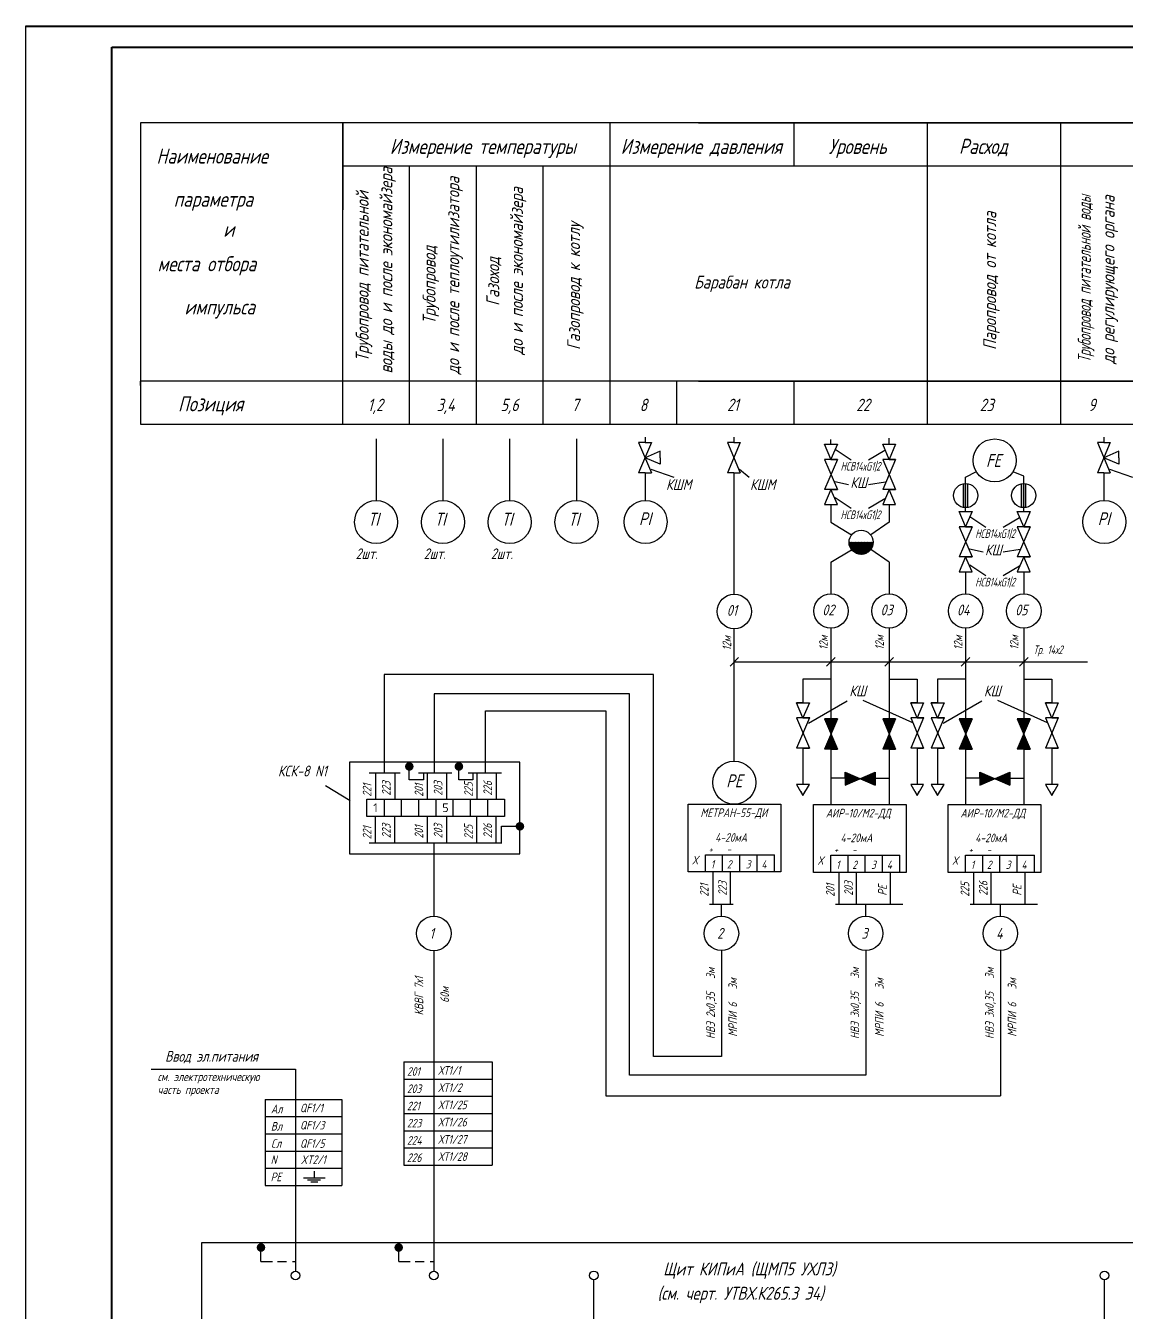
# Model space of a CAD drawing. Header units: millimetres. Extents: x 1944 to 2787, y -2 to 592.
# Drawn here: x 1943.7 to 2199.1, y 293.7 to 592.3 of the extents above; entities that cross this region are included whole.
import ezdxf

# ---------------------------------------------------------------- set-up
doc = ezdxf.new("R2010")
doc.units = ezdxf.units.MM
doc.layers.add('MAIN', color=7, linetype='Continuous', lineweight=50)
doc.layers.add('Основной', color=7, linetype='Continuous', lineweight=50)
doc.styles.get("Standard").update_dxf_attribs({"font": '', "oblique": 15})
doc.styles.add('TXT', font='ROMANC.shx', dxfattribs={"height": 2.5})
doc.styles.get('Standard').set_extended_font_data('GOST type A')

msp = doc.modelspace()

# ---------------------------------------------------------------- hatches: boundary and pattern name
at = {"linetype": 'Continuous'}
h = msp.add_hatch(color=7, dxfattribs=at)
h.paths.add_polyline_path([(2161.85, 486.01, 0.046926), (2161.32, 485.96), (2161.32, 480.45, 0.046926), (2161.85, 480.41)])
h.paths.add_polyline_path([(2162.34, 485.96, 0.044454), (2161.85, 486.01), (2161.85, 480.41, 0.044454), (2162.34, 480.46)])
h = msp.add_hatch(color=7, dxfattribs=at)
h.paths.add_polyline_path([(2174.79, 480.45, 0.046926), (2175.31, 480.41), (2175.31, 486.01, 0.046926), (2174.79, 485.96)])
h.paths.add_polyline_path([(2175.31, 480.41, 0.044454), (2175.81, 480.46), (2175.81, 485.96, 0.044454), (2175.31, 486.01)])
h = msp.add_hatch(dxfattribs=at)
h.set_pattern_fill('ANSI31', style=0)
h.set_pattern_definition([(45, (1942.28494, -5.24966), (-0.088388348, 0.088388348), [])])
h.paths.add_polyline_path([(2140.36, 472.36, 0.004167), (2140.36, 472.41), (2134.76, 472.41, 0.004098), (2134.76, 472.36, 1)])
msp.add_hatch(color=7, dxfattribs=at).paths.add_polyline_path([(2140.36, 472.36, 0.003229), (2140.36, 472.4), (2134.76, 472.4, 0.003161), (2134.76, 472.36, 1)])
at = {"layer": 'MAIN', "linetype": 'Continuous', "lineweight": -3}
for points in [[(2031.7, 420.34, 1), (2033.7, 420.34, 1)], [(2043.21, 420.34, 1), (2045.21, 420.34, 1)], [(2057.37, 406.45, 1), (2059.37, 406.45, 1)], [(1997.28, 308.7, 1), (1999.28, 308.7, 1)], [(2029.24, 308.7, 1), (2031.24, 308.7, 1)]]:
    msp.add_hatch(color=7, dxfattribs=at).paths.add_polyline_path(points)

# ---------------------------------------------------------------- linework, layer by layer
at = {"color": 7, "linetype": 'Continuous'}
for p, q in [((1943.68, -1.5), (1943.68, 592.25)), ((1943.68, 592.25), (2786.79, 592.25)), ((1943.68, 592.25), (2552.89, 592.25)), ((2544.9, 569.75), (1970.28, 569.75)), ((1970.28, 569.75), (1970.28, 509.75)), ((2017.28, 499.75), (2017.28, 569.75)), ((2017.28, 569.75), (2017.28, 559.75)), ((2079.28, 499.75), (2079.28, 569.75)), ((2099.78, 569.75), (2544.9, 569.75)), ((2121.99, 559.75), (2121.99, 569.75)), ((2152.94, 499.75), (2152.94, 569.75)), ((2183.89, 499.75), (2183.89, 569.75)), ((2017.28, 559.75), (2017.28, 549.75)), ((2017.28, 559.75), (2521.06, 559.75)), ((2017.28, 559.75), (2017.28, 549.5)), ((2032.78, 499.75), (2032.78, 559.75)), ((2048.28, 499.75), (2048.28, 559.75)), ((2063.78, 499.75), (2063.78, 559.75)), ((1970.28, 509.75), (1970.28, 508.75)), ((1970.28, 508.75), (1970.28, 509.75)), ((2538.9, 509.75), (1970.28, 509.75)), ((1970.28, 509.75), (1970.28, 499.75)), ((2094.78, 499.75), (2094.78, 509.75)), ((2099.78, 509.75), (2538.9, 509.75)), ((2121.99, 499.75), (2121.99, 509.75)), ((2228.62, 509.75), (2157.24, 509.75)), ((1970.28, 499.75), (2533.4, 499.75)), ((2024.99, 496.34), (2024.99, 482.07)), ((2040.49, 496.34), (2040.49, 482.07)), ((2055.99, 496.34), (2055.99, 482.07)), ((2071.49, 496.34), (2071.49, 482.07)), ((2087.53, 495.5), (2087.53, 496.75)), ((2108.13, 495.5), (2108.13, 496.75)), ((2130.56, 495.14), (2130.56, 496.25)), ((2144.06, 495.11), (2144.06, 496.5)), ((2194, 495.5), (2194, 496.75)), ((2088.91, 495.5), (2085.91, 488.5)), ((2085.91, 495.5), (2088.91, 488.5)), ((2087.41, 495.5), (2085.91, 495.5)), ((2088.91, 495.5), (2085.91, 488.5)), ((2085.91, 495.5), (2088.91, 488.5)), ((2087.41, 495.5), (2085.91, 495.5)), ((2087.41, 495.5), (2088.91, 495.5)), ((2087.41, 495.5), (2088.91, 495.5)), ((2090.91, 493.5), (2087.41, 492)), ((2090.91, 493.5), (2087.41, 492)), ((2090.91, 492), (2090.91, 493.5)), ((2090.91, 492), (2090.91, 493.5)), ((2109.51, 495.5), (2106.51, 488.5)), ((2106.51, 495.5), (2109.51, 488.5)), ((2108.01, 495.5), (2106.51, 495.5)), ((2108.01, 495.5), (2109.51, 495.5)), ((2129.06, 495.14), (2132.06, 495.14)), ((2130.56, 491.64), (2129.06, 495.14)), ((2132.06, 495.14), (2130.56, 491.64)), ((2131.53, 494), (2135.28, 491.5)), ((2139.28, 491.5), (2143.03, 493.75)), ((2142.56, 495.11), (2145.56, 495.11)), ((2144.06, 491.61), (2142.56, 495.11)), ((2145.56, 495.11), (2144.06, 491.61)), ((2195.39, 495.5), (2192.39, 488.5)), ((2192.39, 495.5), (2195.39, 488.5)), ((2193.89, 495.5), (2192.39, 495.5)), ((2193.89, 495.5), (2195.39, 495.5)), ((2197.39, 493.5), (2193.89, 492)), ((2197.39, 492), (2197.39, 493.5)), ((2090.91, 490.5), (2087.41, 492)), ((2090.91, 490.5), (2087.41, 492)), ((2090.91, 492), (2090.91, 490.5)), ((2090.91, 492), (2090.91, 490.5)), ((2132.06, 491.61), (2129.06, 484.61)), ((2129.06, 491.61), (2132.06, 484.61)), ((2132.06, 491.61), (2129.06, 491.61)), ((2132.06, 491.61), (2129.06, 491.61)), ((2132.06, 491.61), (2129.06, 491.61)), ((2132.06, 491.61), (2129.06, 491.61)), ((2130.56, 491.61), (2132.06, 491.61)), ((2130.56, 491.61), (2132.06, 491.61)), ((2130.56, 491.61), (2132.06, 491.61)), ((2130.56, 491.61), (2132.06, 491.61)), ((2145.56, 491.61), (2142.56, 491.61)), ((2142.56, 491.61), (2145.56, 484.61)), ((2145.56, 491.61), (2142.56, 484.61)), ((2145.56, 491.61), (2142.56, 491.61)), ((2145.56, 491.61), (2142.56, 491.61)), ((2145.56, 491.61), (2142.56, 491.61)), ((2145.56, 491.61), (2142.56, 491.61)), ((2144.06, 491.61), (2145.56, 491.61)), ((2144.06, 491.61), (2145.56, 491.61)), ((2144.06, 491.61), (2145.56, 491.61)), ((2144.06, 491.61), (2145.56, 491.61)), ((2144.06, 491.61), (2145.56, 491.61)), ((2197.39, 490.5), (2193.89, 492)), ((2197.39, 492), (2197.39, 490.5)), ((2087.41, 488.5), (2085.91, 488.5)), ((2087.41, 488.5), (2085.91, 488.5)), ((2087.41, 488.5), (2088.91, 488.5)), ((2087.41, 488.5), (2088.91, 488.5)), ((2087.53, 482.08), (2087.53, 488.5)), ((2088.75, 489.33), (2094.07, 487.5)), ((2108.01, 488.5), (2106.51, 488.5)), ((2108.01, 488.5), (2109.51, 488.5)), ((2108.13, 460.31), (2108.13, 488.5)), ((2109.34, 489.33), (2111.57, 487.5)), ((2161.81, 487.5), (2164.3, 488.76)), ((2161.81, 479.52), (2161.81, 487.5)), ((2175.31, 487.75), (2172.82, 488.73)), ((2175.31, 479.49), (2175.31, 487.75)), ((2193.89, 488.5), (2192.39, 488.5)), ((2193.89, 488.5), (2195.39, 488.5)), ((2194, 482.08), (2194, 488.5)), ((2195.22, 489.33), (2200.54, 487.5)), ((2130.56, 484.61), (2129.06, 481.11)), ((2132.06, 484.61), (2129.06, 484.61)), ((2132.06, 481.11), (2130.56, 484.61)), ((2130.56, 484.61), (2132.06, 484.61)), ((2131.43, 486.48), (2134.66, 485.81)), ((2139.24, 485.81), (2143.22, 486.41)), ((2145.56, 484.61), (2142.56, 484.61)), ((2144.06, 484.61), (2142.56, 481.11)), ((2145.56, 484.61), (2142.56, 484.61)), ((2144.06, 484.61), (2145.56, 484.61)), ((2145.56, 481.11), (2144.06, 484.61)), ((2144.06, 484.61), (2145.56, 484.61)), ((2161.32, 480.45), (2161.32, 485.96)), ((2162.34, 480.46), (2162.34, 485.96)), ((2174.79, 480.45), (2174.79, 485.96)), ((2175.81, 480.46), (2175.81, 485.96)), ((2129.06, 481.11), (2132.06, 481.11)), ((2130.56, 481.11), (2130.56, 477)), ((2131.53, 482.75), (2135.28, 480.25)), ((2139.28, 480.25), (2143.03, 482.5)), ((2142.56, 481.11), (2145.56, 481.11)), ((2144.06, 481.11), (2144.06, 477)), ((2160.31, 479.52), (2163.31, 479.52)), ((2161.81, 476.02), (2160.31, 479.52)), ((2163.31, 479.52), (2161.81, 476.02)), ((2162.78, 478.38), (2166.53, 475.88)), ((2170.53, 475.88), (2174.28, 478.13)), ((2173.81, 479.49), (2176.81, 479.49)), ((2175.31, 475.99), (2173.81, 479.49)), ((2176.81, 479.49), (2175.31, 475.99)), ((2130.56, 477.11), (2130.56, 477)), ((2130.56, 477), (2135.36, 474.09)), ((2144.06, 477), (2139.79, 474.07)), ((2144.06, 477.11), (2144.06, 477)), ((2163.31, 475.99), (2160.31, 468.99)), ((2160.31, 475.99), (2163.31, 468.99)), ((2163.31, 475.99), (2160.31, 475.99)), ((2163.31, 475.99), (2160.31, 475.99)), ((2163.31, 475.99), (2160.31, 475.99)), ((2163.31, 475.99), (2160.31, 475.99)), ((2161.81, 475.99), (2163.31, 475.99)), ((2161.81, 475.99), (2163.31, 475.99)), ((2161.81, 475.99), (2163.31, 475.99)), ((2161.81, 475.99), (2163.31, 475.99)), ((2176.81, 475.99), (2173.81, 475.99)), ((2173.81, 475.99), (2176.81, 468.99)), ((2176.81, 475.99), (2173.81, 468.99)), ((2176.81, 475.99), (2173.81, 475.99)), ((2176.81, 475.99), (2173.81, 475.99)), ((2176.81, 475.99), (2173.81, 475.99)), ((2176.81, 475.99), (2173.81, 475.99)), ((2175.31, 475.99), (2176.81, 475.99)), ((2175.31, 475.99), (2176.81, 475.99)), ((2175.31, 475.99), (2176.81, 475.99)), ((2175.31, 475.99), (2176.81, 475.99)), ((2175.31, 475.99), (2176.81, 475.99)), ((2130.56, 467.75), (2135.35, 470.65)), ((2144.06, 467.75), (2139.8, 470.68)), ((2161.81, 468.99), (2160.31, 465.49)), ((2163.31, 468.99), (2160.31, 468.99)), ((2163.31, 465.49), (2161.81, 468.99)), ((2161.81, 468.99), (2163.31, 468.99)), ((2162.68, 470.86), (2165.91, 470.18)), ((2170.49, 470.18), (2174.47, 470.78)), ((2176.81, 468.99), (2173.81, 468.99)), ((2175.31, 468.99), (2173.81, 465.49)), ((2176.81, 468.99), (2173.81, 468.99)), ((2175.31, 468.99), (2176.81, 468.99)), ((2176.81, 465.49), (2175.31, 468.99)), ((2175.31, 468.99), (2176.81, 468.99)), ((2130.56, 467.75), (2130.56, 460.42)), ((2130.56, 467.75), (2130.56, 462.83)), ((2144.06, 467.75), (2144.06, 460.42)), ((2144.06, 467.75), (2144.06, 462.83)), ((2162.78, 467.13), (2166.53, 464.63)), ((2170.53, 464.63), (2174.28, 466.88)), ((2160.31, 465.49), (2163.31, 465.49)), ((2161.81, 465.49), (2161.81, 460.42)), ((2173.81, 465.49), (2176.81, 465.49)), ((2175.31, 465.49), (2175.31, 460.42)), ((2161.81, 460.31), (2161.81, 460.42)), ((2175.31, 460.31), (2175.31, 460.42)), ((2108.13, 421.6), (2108.13, 452.31)), ((2130.56, 452.42), (2130.56, 432.12)), ((2144.06, 452.42), (2144.06, 432.12)), ((2161.81, 452.42), (2161.81, 432.12)), ((2175.31, 452.42), (2175.31, 432.12)), ((2109.13, 445.62), (2107.13, 443.62)), ((2131.56, 445.62), (2129.56, 443.62)), ((2145.06, 445.62), (2143.06, 443.62)), ((2162.81, 445.62), (2160.81, 443.62)), ((2176.31, 445.62), (2174.31, 443.62)), ((2026.83, 441.67), (2026.83, 418.83)), ((2089.4, 441.67), (2026.83, 441.67)), ((2089.4, 353.02), (2089.4, 441.67)), ((2130.56, 440.62), (2124.06, 440.62)), ((2124.06, 440.62), (2124.06, 435.12)), ((2144.06, 440.62), (2150.56, 440.62)), ((2150.56, 440.62), (2150.56, 435.12)), ((2161.81, 440.62), (2155.31, 440.62)), ((2155.31, 440.62), (2155.31, 435.12)), ((2175.31, 440.62), (2181.81, 440.62)), ((2181.81, 440.62), (2181.81, 435.12)), ((2083.81, 437.22), (2038.45, 437.22)), ((2038.45, 437.22), (2038.45, 418.83)), ((2083.81, 348.7), (2083.81, 437.22)), ((2050.39, 418.83), (2050.39, 433.25)), ((2050.39, 433.25), (2078.32, 433.25)), ((2078.32, 433.25), (2078.32, 343.9)), ((2124.06, 435.12), (2122.56, 435.12)), ((2122.56, 435.12), (2125.56, 435.12)), ((2124.06, 431.62), (2122.56, 435.12)), ((2125.56, 435.12), (2124.06, 431.62)), ((2125.34, 430.4), (2134.32, 435.57)), ((2130.56, 434.62), (2130.56, 431.62)), ((2130.56, 434.12), (2130.56, 430.62)), ((2137.95, 435.75), (2149.52, 430.57)), ((2144.06, 434.62), (2144.06, 431.62)), ((2144.06, 434.62), (2144.06, 429.62)), ((2150.56, 431.62), (2149.06, 435.12)), ((2149.06, 435.12), (2152.06, 435.12)), ((2150.56, 435.12), (2149.06, 435.12)), ((2152.06, 435.12), (2150.56, 431.62)), ((2155.31, 435.12), (2153.81, 435.12)), ((2153.81, 435.12), (2156.81, 435.12)), ((2155.31, 431.62), (2153.81, 435.12)), ((2156.81, 435.12), (2155.31, 431.62)), ((2156.59, 430.4), (2165.57, 435.57)), ((2161.81, 434.62), (2161.81, 431.62)), ((2161.81, 434.12), (2161.81, 430.62)), ((2169.2, 435.75), (2180.77, 430.57)), ((2175.31, 434.62), (2175.31, 431.62)), ((2175.31, 434.62), (2175.31, 429.62)), ((2181.81, 431.62), (2180.31, 435.12)), ((2180.31, 435.12), (2183.31, 435.12)), ((2181.81, 435.12), (2180.31, 435.12)), ((2183.31, 435.12), (2181.81, 431.62)), ((2125.56, 431.62), (2122.56, 424.62)), ((2122.56, 431.62), (2125.56, 424.62)), ((2125.56, 431.62), (2122.56, 431.62)), ((2125.56, 431.62), (2122.56, 431.62)), ((2125.65, 431.62), (2122.65, 431.62)), ((2124.06, 431.62), (2125.56, 431.62)), ((2124.06, 431.62), (2125.56, 431.62)), ((2124.15, 431.62), (2125.65, 431.62)), ((2132.06, 431.37), (2129.06, 431.37)), ((2129.06, 431.37), (2132.06, 424.37)), ((2132.06, 431.37), (2129.06, 424.37)), ((2130.56, 431.37), (2132.06, 431.37)), ((2145.56, 431.37), (2142.56, 424.37)), ((2142.56, 431.37), (2145.56, 424.37)), ((2145.56, 431.37), (2142.56, 431.37)), ((2144.06, 431.37), (2145.56, 431.37)), ((2152.06, 431.62), (2149.06, 424.62)), ((2149.06, 431.62), (2152.06, 424.62)), ((2152.06, 431.62), (2149.06, 431.62)), ((2152.06, 431.62), (2149.06, 431.62)), ((2152.06, 431.62), (2149.06, 431.62)), ((2152.14, 431.62), (2149.14, 431.62)), ((2150.56, 431.62), (2152.06, 431.62)), ((2150.56, 431.62), (2152.06, 431.62)), ((2150.56, 431.62), (2152.06, 431.62)), ((2150.64, 431.62), (2152.14, 431.62)), ((2156.81, 431.62), (2153.81, 424.62)), ((2153.81, 431.62), (2156.81, 424.62)), ((2156.81, 431.62), (2153.81, 431.62)), ((2156.81, 431.62), (2153.81, 431.62)), ((2156.9, 431.62), (2153.9, 431.62)), ((2155.31, 431.62), (2156.81, 431.62)), ((2155.31, 431.62), (2156.81, 431.62)), ((2155.4, 431.62), (2156.9, 431.62)), ((2163.31, 431.37), (2160.31, 431.37)), ((2160.31, 431.37), (2163.31, 424.37)), ((2163.31, 431.37), (2160.31, 424.37)), ((2161.81, 431.37), (2163.31, 431.37)), ((2176.81, 431.37), (2173.81, 424.37)), ((2173.81, 431.37), (2176.81, 424.37)), ((2176.81, 431.37), (2173.81, 431.37)), ((2175.31, 431.37), (2176.81, 431.37)), ((2183.31, 431.62), (2180.31, 424.62)), ((2180.31, 431.62), (2183.31, 424.62)), ((2183.31, 431.62), (2180.31, 431.62)), ((2183.31, 431.62), (2180.31, 431.62)), ((2183.31, 431.62), (2180.31, 431.62)), ((2183.39, 431.62), (2180.39, 431.62)), ((2181.81, 431.62), (2183.31, 431.62)), ((2181.81, 431.62), (2183.31, 431.62)), ((2181.81, 431.62), (2183.31, 431.62)), ((2181.89, 431.62), (2183.39, 431.62)), ((2125.56, 424.62), (2122.56, 424.62)), ((2124.06, 424.62), (2124.06, 416.12)), ((2124.06, 424.62), (2125.56, 424.62)), ((2132.06, 424.37), (2129.06, 424.37)), ((2130.56, 424.62), (2130.56, 411.51)), ((2130.56, 424.37), (2132.06, 424.37)), ((2145.56, 424.37), (2142.56, 424.37)), ((2144.06, 424.62), (2144.06, 411.51)), ((2144.06, 424.37), (2145.56, 424.37)), ((2152.06, 424.62), (2149.06, 424.62)), ((2150.56, 424.62), (2150.56, 416.12)), ((2150.56, 424.62), (2152.06, 424.62)), ((2156.81, 424.62), (2153.81, 424.62)), ((2155.31, 424.62), (2155.31, 416.12)), ((2155.31, 424.62), (2156.81, 424.62)), ((2163.31, 424.37), (2160.31, 424.37)), ((2161.81, 424.62), (2161.81, 411.51)), ((2161.81, 424.37), (2163.31, 424.37)), ((2176.81, 424.37), (2173.81, 424.37)), ((2175.31, 424.62), (2175.31, 411.51)), ((2175.31, 424.37), (2176.81, 424.37)), ((2183.31, 424.62), (2180.31, 424.62)), ((2181.81, 424.62), (2181.81, 416.12)), ((2181.81, 424.62), (2183.31, 424.62)), ((2018.83, 421.33), (2018.83, 400.1)), ((2058.33, 421.33), (2018.83, 421.33)), ((2058.33, 400.1), (2058.33, 421.33)), ((2023.37, 418.83), (2030.56, 418.83)), ((2024.83, 418.83), (2024.83, 412.76)), ((2029.33, 418.83), (2029.33, 412.76)), ((2032.67, 417.2), (2032.67, 420.41)), ((2034.83, 418.83), (2042.59, 418.83)), ((2035.96, 418.83), (2035.96, 417.2)), ((2036.85, 418.83), (2036.85, 412.76)), ((2041.35, 418.83), (2041.35, 412.76)), ((2044.17, 417.2), (2044.17, 420.41)), ((2046.33, 418.83), (2054.09, 418.83)), ((2047.47, 418.83), (2047.47, 417.2)), ((2048.36, 418.83), (2048.36, 412.76)), ((2052.86, 418.83), (2052.86, 412.76)), ((2133.85, 417.53), (2133.85, 419.03)), ((2133.85, 419.03), (2133.85, 416.03)), ((2133.85, 416.03), (2140.85, 419.03)), ((2133.85, 419.03), (2140.85, 416.03)), ((2140.85, 417.53), (2140.85, 419.03)), ((2140.85, 419.03), (2140.85, 416.03)), ((2165.1, 417.53), (2165.1, 419.03)), ((2165.1, 419.03), (2165.1, 416.03)), ((2165.1, 416.03), (2172.1, 419.03)), ((2165.1, 419.03), (2172.1, 416.03)), ((2172.1, 417.53), (2172.1, 419.03)), ((2172.1, 419.03), (2172.1, 416.03)), ((2035.96, 417.2), (2032.67, 417.2)), ((2047.47, 417.2), (2044.17, 417.2)), ((2122.56, 416.12), (2124.06, 413.62)), ((2125.56, 416.12), (2122.56, 416.12)), ((2124.06, 413.62), (2125.56, 416.12)), ((2133.56, 417.62), (2130.56, 417.62)), ((2133.81, 417.62), (2133.56, 417.62)), ((2140.31, 417.62), (2144.06, 417.62)), ((2152.06, 416.12), (2149.06, 416.12)), ((2149.06, 416.12), (2150.56, 413.62)), ((2150.56, 413.62), (2152.06, 416.12)), ((2153.81, 416.12), (2155.31, 413.62)), ((2156.81, 416.12), (2153.81, 416.12)), ((2155.31, 413.62), (2156.81, 416.12)), ((2164.81, 417.62), (2161.81, 417.62)), ((2165.06, 417.62), (2164.81, 417.62)), ((2171.56, 417.62), (2175.31, 417.62)), ((2183.31, 416.12), (2180.31, 416.12)), ((2180.31, 416.12), (2181.81, 413.62)), ((2181.81, 413.62), (2183.31, 416.12)), ((2022.83, 408.76), (2022.83, 412.76)), ((2022.83, 412.76), (2046.83, 412.76)), ((2022.83, 412.76), (2026.83, 412.76)), ((2026.83, 412.76), (2026.83, 408.76)), ((2030.83, 412.76), (2030.83, 408.76)), ((2034.83, 412.76), (2034.83, 408.76)), ((2038.83, 412.76), (2038.83, 408.76)), ((2042.83, 412.76), (2042.83, 408.76)), ((2046.83, 412.76), (2046.83, 408.76)), ((2046.83, 412.76), (2054.83, 412.76)), ((2050.83, 412.76), (2050.83, 408.76)), ((2054.83, 412.76), (2054.83, 408.76)), ((2123.56, 414.62), (2124.06, 413.62)), ((2124.06, 413.62), (2124.56, 414.62)), ((2150.06, 414.62), (2150.56, 413.62)), ((2150.56, 413.62), (2151.06, 414.62)), ((2154.81, 414.62), (2155.31, 413.62)), ((2155.31, 413.62), (2155.81, 414.62)), ((2181.31, 414.62), (2181.81, 413.62)), ((2181.81, 413.62), (2182.31, 414.62)), ((2097.43, 411.61), (2118.93, 411.61)), ((2097.43, 395.86), (2097.43, 411.61)), ((2118.93, 411.61), (2118.93, 395.86)), ((2126.53, 411.51), (2148.03, 411.51)), ((2126.53, 395.76), (2126.53, 411.51)), ((2148.03, 411.51), (2148.03, 395.76)), ((2157.78, 411.51), (2179.28, 411.51)), ((2157.78, 395.76), (2157.78, 411.51)), ((2179.28, 411.51), (2179.28, 395.76)), ((2046.83, 408.76), (2022.83, 408.76)), ((2024.79, 408.76), (2024.79, 402.7)), ((2029.29, 408.76), (2029.29, 402.7)), ((2036.81, 408.76), (2036.81, 402.7)), ((2041.31, 408.76), (2041.31, 402.7)), ((2054.83, 408.76), (2046.83, 408.76)), ((2048.32, 408.76), (2048.32, 402.7)), ((2052.82, 408.76), (2052.82, 402.7)), ((2054.09, 402.62), (2054.09, 406.52)), ((2054.09, 406.52), (2058.33, 406.52)), ((2023.37, 402.62), (2054.19, 402.62)), ((2034.83, 402.62), (2042.59, 402.62)), ((2038.4, 402.72), (2038.4, 385.58)), ((2046.33, 402.62), (2054.09, 402.62)), ((2018.83, 400.1), (2058.33, 400.1)), ((2101.42, 395.86), (2101.42, 399.86)), ((2101.42, 399.86), (2109.42, 399.86)), ((2105.42, 395.86), (2105.42, 399.86)), ((2109.42, 399.86), (2117.42, 399.86)), ((2109.42, 395.86), (2109.42, 399.86)), ((2109.42, 395.86), (2109.42, 399.86)), ((2113.42, 395.86), (2113.42, 399.86)), ((2117.42, 395.86), (2117.42, 399.86)), ((2117.42, 395.86), (2117.42, 399.86)), ((2130.52, 395.76), (2130.52, 399.76)), ((2130.52, 399.76), (2138.52, 399.76)), ((2134.52, 395.76), (2134.52, 399.76)), ((2138.52, 399.76), (2146.52, 399.76)), ((2138.52, 395.76), (2138.52, 399.76)), ((2138.52, 395.76), (2138.52, 399.76)), ((2142.52, 395.76), (2142.52, 399.76)), ((2146.52, 395.76), (2146.52, 399.76)), ((2146.52, 395.76), (2146.52, 399.76)), ((2161.77, 395.76), (2161.77, 399.76)), ((2161.77, 399.76), (2169.77, 399.76)), ((2165.77, 395.76), (2165.77, 399.76)), ((2169.77, 399.76), (2177.77, 399.76)), ((2169.77, 395.76), (2169.77, 399.76)), ((2169.77, 395.76), (2169.77, 399.76)), ((2173.77, 395.76), (2173.77, 399.76)), ((2177.77, 395.76), (2177.77, 399.76)), ((2177.77, 395.76), (2177.77, 399.76)), ((2118.93, 395.86), (2097.43, 395.86)), ((2103.14, 395.86), (2103.14, 388.36)), ((2107.14, 395.86), (2107.14, 388.36)), ((2148.03, 395.76), (2126.53, 395.76)), ((2132.39, 395.76), (2132.39, 388.36)), ((2136.39, 395.76), (2136.39, 388.36)), ((2144.3, 395.78), (2144.3, 388.42)), ((2179.28, 395.76), (2157.78, 395.76)), ((2163.64, 395.76), (2163.64, 388.36)), ((2167.64, 395.76), (2167.64, 388.36)), ((2175.55, 395.78), (2175.55, 388.42)), ((2102.39, 388.36), (2104.89, 388.36)), ((2104.89, 388.36), (2107.89, 388.36)), ((2105.14, 385.61), (2105.14, 388.36)), ((2131.64, 388.36), (2134.14, 388.36)), ((2134.14, 388.36), (2147.25, 388.36)), ((2138.63, 385.61), (2138.63, 388.36)), ((2162.89, 388.36), (2165.39, 388.36)), ((2165.39, 388.36), (2178.5, 388.36)), ((2169.88, 385.61), (2169.88, 388.36)), ((2038.4, 377.58), (2038.4, 303.21)), ((2105.14, 377.61), (2105.14, 355.37)), ((2138.63, 377.61), (2138.63, 355.37)), ((2169.88, 377.61), (2169.88, 343.9)), ((2105.14, 355.37), (2105.14, 353.02)), ((2138.63, 355.37), (2138.63, 348.7)), ((2105.14, 353.02), (2089.4, 353.02)), ((1972.78, 350.08), (2006.28, 350.08)), ((2006.28, 350.08), (2006.29, 303.22)), ((2031.4, 351.8), (2031.4, 347.8)), ((2031.4, 351.8), (2045.4, 351.8)), ((2045.4, 351.8), (2051.9, 351.8)), ((2051.9, 351.8), (2051.9, 347.8)), ((2031.4, 347.8), (2045.4, 347.8)), ((2031.4, 347.8), (2045.4, 347.8)), ((2031.4, 347.8), (2045.4, 347.8)), ((2031.4, 347.8), (2031.4, 343.8)), ((2045.4, 347.8), (2051.9, 347.8)), ((2045.4, 347.8), (2051.9, 347.8)), ((2045.4, 347.8), (2051.9, 347.8)), ((2051.9, 347.8), (2051.9, 343.8)), ((2138.63, 348.7), (2083.81, 348.7)), ((2031.4, 343.8), (2045.4, 343.8)), ((2031.4, 343.8), (2045.4, 343.8)), ((2031.4, 343.8), (2031.4, 339.8)), ((2031.4, 343.8), (2045.4, 343.8)), ((2045.4, 343.8), (2051.9, 343.8)), ((2045.4, 343.8), (2051.9, 343.8)), ((2045.4, 343.8), (2051.9, 343.8)), ((2051.9, 343.8), (2051.9, 339.8)), ((2078.32, 343.9), (2169.88, 343.9)), ((1999.28, 343.08), (1999.28, 331.08)), ((1999.28, 343.08), (2012.78, 343.08)), ((2012.78, 343.08), (2017.03, 343.08)), ((2017.03, 343.08), (2017.03, 331.08)), ((1999.28, 339.08), (2012.78, 339.08)), ((2012.78, 339.08), (2017.03, 339.08)), ((2031.4, 339.8), (2045.4, 339.8)), ((2031.4, 339.8), (2045.4, 339.8)), ((2031.4, 339.8), (2045.4, 339.8)), ((2031.4, 339.8), (2031.4, 335.8)), ((2045.4, 339.8), (2051.9, 339.8)), ((2045.4, 339.8), (2051.9, 339.8)), ((2045.4, 339.8), (2051.9, 339.8)), ((2051.9, 339.8), (2051.9, 335.8)), ((1999.28, 335.08), (2012.78, 335.08)), ((1999.28, 335.08), (2012.78, 335.08)), ((2012.78, 335.08), (2017.03, 335.08)), ((2012.78, 335.08), (2017.03, 335.08)), ((2031.4, 335.8), (2045.4, 335.8)), ((2031.4, 335.8), (2045.4, 335.8)), ((2031.4, 335.8), (2031.4, 331.8)), ((2031.4, 335.8), (2045.4, 335.8)), ((2045.4, 335.8), (2051.9, 335.8)), ((2045.4, 335.8), (2051.9, 335.8)), ((2045.4, 335.8), (2051.9, 335.8)), ((2051.9, 335.8), (2051.9, 331.8)), ((2031.4, 331.8), (2045.4, 331.8)), ((2031.4, 331.8), (2045.4, 331.8)), ((2031.4, 331.8), (2045.4, 331.8)), ((2031.4, 331.8), (2031.4, 327.8)), ((2045.4, 331.8), (2051.9, 331.8)), ((2045.4, 331.8), (2051.9, 331.8)), ((2045.4, 331.8), (2051.9, 331.8)), ((2051.9, 331.8), (2051.9, 327.8)), ((1999.28, 331.08), (2012.78, 331.08)), ((1999.28, 331.08), (2012.78, 331.08)), ((1999.28, 331.08), (2012.78, 331.08)), ((1999.28, 331.08), (1999.28, 323.08)), ((2012.78, 331.08), (2017.03, 331.08)), ((2012.78, 331.08), (2017.03, 331.08)), ((2012.78, 331.08), (2017.03, 331.08)), ((2017.03, 331.08), (2017.03, 323.08)), ((1999.28, 327.08), (2012.78, 327.08)), ((1999.28, 327.08), (2012.78, 327.08)), ((1999.28, 327.08), (2012.78, 327.08)), ((1999.28, 327.08), (2012.78, 327.08)), ((2012.78, 327.08), (2017.03, 327.08)), ((2012.78, 327.08), (2017.03, 327.08)), ((2012.78, 327.08), (2017.03, 327.08)), ((2012.78, 327.08), (2017.03, 327.08)), ((2031.4, 327.8), (2045.4, 327.8)), ((2031.4, 327.8), (2045.4, 327.8)), ((2045.4, 327.8), (2051.9, 327.8)), ((2045.4, 327.8), (2051.9, 327.8)), ((1999.28, 323.08), (2012.78, 323.08)), ((1999.28, 323.08), (2012.78, 323.08)), ((1999.28, 323.08), (2012.78, 323.08)), ((1999.28, 323.08), (2012.78, 323.08)), ((2012.78, 323.08), (2017.03, 323.08)), ((2012.78, 323.08), (2017.03, 323.08)), ((2012.78, 323.08), (2017.03, 323.08)), ((2012.78, 323.08), (2017.03, 323.08)), ((1984.53, 309.83), (2578.26, 309.83)), ((1984.53, 291.58), (1984.53, 309.83)), ((2075.51, 220.48), (2075.51, 301.23)), ((2194.01, 220.48), (2194.01, 301.22))]:
    msp.add_line(p, q, dxfattribs=at)
at = {"color": 7, "linetype": 'Continuous', "lineweight": 40}
for p, q in [((1963.68, 3.5), (1963.68, 587.25)), ((1963.68, 587.25), (2781.79, 587.25))]:
    msp.add_line(p, q, dxfattribs=at)
msp.add_line((2108.13, 444.62), (2190.06, 444.62))
at = {"color": 7, "linetype": 'Continuous', "lineweight": -3}
msp.add_line((2018.94, 412.34), (2013.22, 415.83), dxfattribs=at)
at = {"color": 7, "linetype": 'Continuous'}
for centre, radius in [((2168.56, 491.36), 5), ((2168.56, 491.36), 5), ((2168.56, 491.36), 5), ((2168.56, 491.36), 5), ((2168.56, 491.36), 5), ((2168.56, 491.36), 5), ((2168.56, 491.36), 5), ((2168.56, 491.36), 5), ((2168.56, 491.36), 5), ((2168.56, 491.36), 5), ((2168.56, 491.36), 5), ((2168.56, 491.36), 5), ((2168.56, 491.36), 5), ((2168.56, 491.36), 5), ((2168.56, 491.36), 5), ((2168.56, 491.36), 5), ((2168.56, 491.36), 5), ((2168.56, 491.36), 5), ((2168.56, 491.36), 5), ((2168.56, 491.36), 5), ((2168.56, 491.36), 5), ((2168.56, 491.36), 5), ((2168.56, 491.36), 5), ((2168.56, 491.36), 5), ((2168.56, 491.36), 5), ((2168.56, 491.36), 5), ((2168.56, 491.36), 5), ((2168.56, 491.36), 5), ((2168.56, 491.36), 5), ((2168.56, 491.36), 5), ((2161.82, 483.21), 2.8), ((2175.29, 483.21), 2.8), ((2087.53, 477.08), 5), ((2194, 477.08), 5), ((2137.56, 472.36), 2.8), ((2108.13, 456.31), 4), ((2130.56, 456.42), 4), ((2144.06, 456.42), 4), ((2161.81, 456.42), 4), ((2175.31, 456.42), 4), ((2038.39, 381.58), 4), ((2105.14, 381.61), 4), ((2138.63, 381.61), 4), ((2169.88, 381.61), 4), ((2075.51, 302.23), 1), ((2194.01, 302.22), 1)]:
    msp.add_circle(centre, radius, dxfattribs=at)
for points in [[(2130.56, 427.87), (2132.06, 431.37), (2129.06, 431.37), (2130.06, 431.37)], [(2129.06, 431.37), (2129.56, 430.37), (2130.06, 431.37)], [(2130.56, 427.87), (2132.06, 431.37), (2129.06, 431.37), (2129.56, 430.37)], [(2130.56, 431.37), (2129.56, 430.37), (2130.56, 431.37), (2132.06, 431.37)], [(2130.56, 431.37), (2131.06, 431.37), (2130.56, 431.37), (2129.56, 430.37)], [(2130.56, 431.37), (2130.06, 431.37), (2130.56, 431.37)], [(2130.56, 431.37), (2132.06, 431.37), (2130.56, 431.37), (2130.06, 431.37)], [(2130.06, 431.37), (2130.06, 431.37), (2130.56, 431.37)], [(2130.56, 431.37), (2130.56, 431.37), (2130.56, 431.37), (2131.06, 431.37)], [(2144.06, 427.87), (2145.56, 431.37), (2142.56, 431.37), (2143.06, 430.37)], [(2142.56, 431.37), (2143.06, 430.37), (2143.56, 431.37)], [(2144.06, 427.87), (2145.56, 431.37), (2142.56, 431.37), (2143.56, 431.37)], [(2144.06, 431.37), (2144.56, 431.37), (2144.06, 431.37), (2143.06, 430.37)], [(2144.06, 431.37), (2143.06, 430.37), (2144.06, 431.37), (2145.56, 431.37)], [(2143.56, 431.37), (2143.56, 431.37), (2144.06, 431.37)], [(2144.06, 431.37), (2145.56, 431.37), (2144.06, 431.37), (2143.56, 431.37)], [(2144.06, 431.37), (2143.56, 431.37), (2144.06, 431.37)], [(2144.06, 431.37), (2144.06, 431.37), (2144.06, 431.37), (2144.56, 431.37)], [(2161.81, 427.87), (2163.31, 431.37), (2160.31, 431.37), (2161.31, 431.37)], [(2160.31, 431.37), (2160.81, 430.37), (2161.31, 431.37)], [(2161.81, 427.87), (2163.31, 431.37), (2160.31, 431.37), (2160.81, 430.37)], [(2161.81, 431.37), (2160.81, 430.37), (2161.81, 431.37), (2163.31, 431.37)], [(2161.81, 431.37), (2162.31, 431.37), (2161.81, 431.37), (2160.81, 430.37)], [(2161.81, 431.37), (2161.31, 431.37), (2161.81, 431.37)], [(2161.81, 431.37), (2163.31, 431.37), (2161.81, 431.37), (2161.31, 431.37)], [(2161.31, 431.37), (2161.31, 431.37), (2161.81, 431.37)], [(2161.81, 431.37), (2161.81, 431.37), (2161.81, 431.37), (2162.31, 431.37)], [(2175.31, 427.87), (2176.81, 431.37), (2173.81, 431.37), (2174.31, 430.37)], [(2173.81, 431.37), (2174.31, 430.37), (2174.81, 431.37)], [(2175.31, 427.87), (2176.81, 431.37), (2173.81, 431.37), (2174.81, 431.37)], [(2175.31, 431.37), (2175.81, 431.37), (2175.31, 431.37), (2174.31, 430.37)], [(2175.31, 431.37), (2174.31, 430.37), (2175.31, 431.37), (2176.81, 431.37)], [(2174.81, 431.37), (2174.81, 431.37), (2175.31, 431.37)], [(2175.31, 431.37), (2176.81, 431.37), (2175.31, 431.37), (2174.81, 431.37)], [(2175.31, 431.37), (2174.81, 431.37), (2175.31, 431.37)], [(2175.31, 431.37), (2175.31, 431.37), (2175.31, 431.37), (2175.81, 431.37)], [(2130.56, 427.87), (2132.06, 424.37), (2129.06, 424.37), (2129.95, 426.44)], [(2144.06, 427.87), (2145.56, 424.37), (2142.56, 424.37), (2143.45, 426.44)], [(2161.81, 427.87), (2163.31, 424.37), (2160.31, 424.37), (2161.2, 426.44)], [(2175.31, 427.87), (2176.81, 424.37), (2173.81, 424.37), (2174.7, 426.44)], [(2129.06, 424.37), (2129.95, 426.44), (2129.06, 424.37), (2132.06, 424.37)], [(2142.56, 424.37), (2143.45, 426.44), (2142.56, 424.37), (2145.56, 424.37)], [(2160.31, 424.37), (2161.2, 426.44), (2160.31, 424.37), (2163.31, 424.37)], [(2173.81, 424.37), (2174.7, 426.44), (2173.81, 424.37), (2176.81, 424.37)], [(2137.35, 417.53), (2133.85, 419.03), (2133.85, 416.03), (2133.85, 417.03)], [(2133.85, 417.53), (2133.85, 419.03), (2133.85, 417.53), (2133.85, 417.03)], [(2133.85, 417.53), (2134.85, 416.53), (2133.85, 417.53), (2133.85, 419.03)], [(2137.35, 417.53), (2133.85, 419.03), (2133.85, 416.03), (2134.85, 416.53)], [(2133.85, 417.53), (2133.85, 418.03), (2133.85, 417.53), (2134.85, 416.53)], [(2133.85, 417.53), (2133.85, 417.53), (2133.85, 417.53), (2133.85, 418.03)], [(2137.35, 417.53), (2140.85, 419.03), (2140.85, 416.03), (2138.78, 416.91)], [(2140.85, 416.03), (2138.78, 416.91), (2140.85, 416.03), (2140.85, 419.03)], [(2168.6, 417.53), (2165.1, 419.03), (2165.1, 416.03), (2165.1, 417.03)], [(2165.1, 417.53), (2165.1, 419.03), (2165.1, 417.53), (2165.1, 417.03)], [(2165.1, 417.53), (2166.1, 416.53), (2165.1, 417.53), (2165.1, 419.03)], [(2168.6, 417.53), (2165.1, 419.03), (2165.1, 416.03), (2166.1, 416.53)], [(2165.1, 417.53), (2165.1, 418.03), (2165.1, 417.53), (2166.1, 416.53)], [(2165.1, 417.53), (2165.1, 417.53), (2165.1, 417.53), (2165.1, 418.03)], [(2168.6, 417.53), (2172.1, 419.03), (2172.1, 416.03), (2170.03, 416.91)], [(2172.1, 416.03), (2170.03, 416.91), (2172.1, 416.03), (2172.1, 419.03)], [(2133.85, 417.53), (2133.85, 417.03), (2133.85, 417.53)], [(2133.85, 417.03), (2133.85, 417.03), (2133.85, 417.53)], [(2133.85, 416.03), (2134.85, 416.53), (2133.85, 417.03)], [(2165.1, 417.53), (2165.1, 417.03), (2165.1, 417.53)], [(2165.1, 417.03), (2165.1, 417.03), (2165.1, 417.53)], [(2165.1, 416.03), (2166.1, 416.53), (2165.1, 417.03)]]:
    msp.add_solid(points, dxfattribs=at)
at = {"layer": 'MAIN', "color": 7, "linetype": 'Continuous', "lineweight": -3}
for p, q in [((2010.65, 326.42), (2010.65, 324.88)), ((2008.14, 324.88), (2013.16, 324.88)), ((2009.08, 324.42), (2012.1, 324.42)), ((2009.85, 323.94), (2011.5, 323.94)), ((1998.28, 305.43), (1998.28, 309.64)), ((2030.24, 305.43), (2030.24, 309.64)), ((1998.28, 305.43), (2000.92, 305.43)), ((2002.14, 305.43), (2004.17, 305.43)), ((2005.6, 305.43), (2006.28, 305.43)), ((2030.24, 305.43), (2032.87, 305.43)), ((2034.09, 305.43), (2036.13, 305.43)), ((2037.55, 305.43), (2038.24, 305.43))]:
    msp.add_line(p, q, dxfattribs=at)
for centre, radius in [((2025, 477.07), 5), ((2040.5, 477.07), 5), ((2056, 477.07), 5), ((2071.5, 477.07), 5), ((2108.11, 416.6), 5), ((2006.27, 302.22), 1), ((2038.4, 302.21), 1)]:
    msp.add_circle(centre, radius, dxfattribs=at)
at = {"layer": 'Основной', "color": 0, "lineweight": -3}
msp.add_line((1943.68, 592.08), (2786.79, 592.08), dxfattribs=at)

# ---------------------------------------------------------------- texts
at = {"color": 7, "linetype": 'Continuous', "oblique": 15}
for s, height, p in [('Измерение температуры ', 3.5, (2028.19, 562.5)), ('Измерение давления', 3.5, (2081.77, 562.5)), ('Уровень', 3.5, (2130.02, 562.5)), ('Расход', 3.5, (2160.27, 562.5)), ('Наименование', 3.5, (1974.03, 560.25)), ('параметра', 3.5, (1978.03, 550.25)), ('и', 3.5, (1989.53, 543.25)), ('места отбора', 3.5, (1974.28, 535.25)), ('Барабан котла', 3, (2098.82, 531.26)), ('импульса', 3.5, (1980.53, 525.25)), ('Позиция', 3.5, (1979.03, 502.75)), ('1,2', 2.88, (2023.04, 502.81)), ('3,4', 2.88, (2039.06, 502.81)), ('5,6', 2.88, (2053.91, 502.81)), ('7', 2.88, (2070.38, 502.81)), ('8', 2.88, (2086.17, 502.81)), ('21', 2.88, (2106.42, 502.81)), ('22', 2.88, (2136.42, 502.81)), ('23', 2.88, (2165.09, 502.81)), ('9', 2.88, (2190.26, 502.81)), ('FE', 3, (2166.56, 489.86)), ('КШМ', 2.5, (2092.28, 484.51)), ('КШМ', 2.5, (2111.78, 484.51)), ('КШ', 2.5, (2135.06, 484.97)), ('ТI', 3, (2023.13, 476.22)), ('ТI', 3, (2038.63, 476.22)), ('ТI', 3, (2054.13, 476.22)), ('ТI', 3, (2069.63, 476.22)), ('PI', 3, (2086.01, 476.33)), ('PI', 3, (2192.48, 476.33)), ('КШ', 2.5, (2166.31, 469.35)), ('2шт.', 2.5, (2020.23, 468.45)), ('2шт.', 2.5, (2036.04, 468.45)), ('2шт.', 2.5, (2051.61, 468.45)), ('01', 2.5, (2106.38, 455.31)), ('02', 2.5, (2128.56, 455.42)), ('03', 2.5, (2142.06, 455.42)), ('04', 2.5, (2159.81, 455.42)), ('05', 2.5, (2173.31, 455.42)), ('КШ', 2.5, (2134.82, 436.63)), ('КШ', 2.5, (2166.07, 436.63)), ('КСК-8 N1', 2.5, (2002.22, 418.04)), ('РЕ', 3, (2106.24, 415.5)), ('МЕТРАН-55-ДИ', 2, (2100.26, 408.61)), ('АИР-10/М2-ДД', 2, (2129.36, 408.51)), ('АИР-10/М2-ДД', 2, (2160.61, 408.51)), ('4-20мА', 2, (2103.67, 402.86)), ('4-20мА', 2, (2132.77, 402.76)), ('4-20мА', 2, (2164.02, 402.76)), ('+', 1.5, (2102.17, 400.36)), ('-', 1.5, (2106.42, 400.36)), ('+', 1.5, (2131.27, 400.26)), ('-', 1.5, (2135.52, 400.26)), ('+', 1.5, (2162.52, 400.26)), ('-', 1.5, (2166.77, 400.26)), ('X', 2, (2098.28, 397.61)), ('1', 1.92, (2102.66, 396.66)), ('2', 1.92, (2106.41, 396.66)), ('3', 1.92, (2110.78, 396.66)), ('4', 1.92, (2114.43, 396.66)), ('X', 2, (2127.38, 397.51)), ('1', 1.92, (2131.76, 396.56)), ('2', 1.92, (2135.51, 396.56)), ('3', 1.92, (2139.88, 396.56)), ('4', 1.92, (2143.53, 396.56)), ('X', 2, (2158.63, 397.51)), ('1', 1.92, (2163.01, 396.56)), ('2', 1.92, (2166.76, 396.56)), ('3', 1.92, (2171.13, 396.56)), ('4', 1.92, (2174.78, 396.56)), ('1', 2.5, (2037.39, 380.33)), ('2', 2.5, (2104.14, 380.36)), ('3', 2.5, (2137.63, 380.36)), ('4', 2.5, (2168.88, 380.36)), ('Ввод эл.питания', 2.5, (1976.03, 351.83)), ('201', 2, (2032.15, 348.55)), ('ХТ1/1', 2, (2039.4, 348.8)), ('см. электротехническую ', 2, (1974.28, 347.33)), ('203', 2, (2032.15, 344.55)), ('ХТ1/2', 2, (2039.4, 344.8)), (' часть проекта', 2, (1973.28, 344.33)), ('Aл', 2, (2000.58, 339.83)), ('QF1/1', 2, (2007.33, 340.08)), ('221', 2, (2032.15, 340.55)), ('ХТ1/25', 2, (2039.4, 340.8)), ('Bл', 2, (2000.58, 335.83)), ('QF1/3', 2, (2007.33, 336.08)), ('223', 2, (2032.15, 336.55)), ('ХТ1/26', 2, (2039.4, 336.8)), ('224', 2, (2032.15, 332.55)), ('ХТ1/27', 2, (2039.4, 332.8)), ('Cл', 2, (2000.58, 331.83)), ('QF1/5', 2, (2007.33, 331.83)), ('N', 2, (2000.53, 328.08)), ('XT2/1', 2, (2007.53, 328.08)), ('226', 2, (2032.15, 328.55)), ('ХТ1/28', 2, (2039.4, 328.8)), ('PE', 2, (2000.53, 324.08)), ('Щит КИПиА (ЩМП5 УХЛ3)', 3, (2091.63, 302.23))]:
    msp.add_text(s, height=height, dxfattribs=at).set_placement(p)
for s, height, p in [('воды до и после экономайзера', 3, (2028.78, 511.54)), ('до и после теплоутилизатора', 3, (2044.31, 511.33)), ('Трубопровод питательной ', 3, (2023.28, 514.31)), ('до и после экономайзера', 3, (2059.08, 515.88)), ('до регулирующего органа', 3, (2196.37, 513.75)), ('Газопровод к котлу ', 3, (2072.35, 517)), ('Паропровод от котла', 3, (2168.91, 517)), ('Трубопровод', 3, (2038.81, 523)), ('Газоход ', 3, (2053.58, 527.25)), ('  12м', 2, (2129.82, 445.32)), ('  12м', 2, (2142.83, 445.37)), ('  12м', 2, (2161.07, 445.32)), ('  12м', 2, (2174.08, 445.37)), ('  12м', 2, (2107.4, 445.21)), ('221', 2, (2023.9, 413.32)), ('223', 2, (2028.36, 413.57)), ('201', 2, (2035.93, 413.32)), ('203', 2, (2040.38, 413.57)), ('225', 2, (2047.43, 413.32)), ('226', 2, (2051.89, 413.57)), ('221', 2, (2023.9, 403.43)), ('223', 2, (2028.36, 403.68)), ('201', 2, (2035.93, 403.65)), ('203', 2, (2040.38, 403.68)), ('225', 2, (2047.43, 403.43)), ('226', 2, (2051.89, 403.68)), ('221', 2, (2102.14, 390.11)), ('223', 2, (2106.39, 390.36)), ('201', 2, (2131.39, 390.11)), ('203', 2, (2135.64, 390.36)), ('РЕ', 2, (2143.49, 390.36)), ('225', 2, (2162.64, 390.11)), ('226', 2, (2166.89, 390.36)), ('РЕ', 2, (2174.74, 390.36)), ('НВЭ 2х0,35   3м', 2, (2103.62, 357.07)), ('НВЭ 3х0,35   3м', 2, (2137.1, 357.07)), ('НВЭ 3х0,35   3м', 2, (2168.35, 357.07)), ('КВВГ 7х1', 2, (2035.93, 362.57)), ('МРПИ 6   3м', 2, (2108.76, 357.61)), ('МРПИ 6   3м', 2, (2142.78, 357.61)), ('МРПИ 6   3м', 2, (2173.58, 357.61)), ('60м', 2, (2041.91, 365.47))]:
    msp.add_text(s, height=height, rotation=90, dxfattribs=at).set_placement(p)
at = {"color": 7, "linetype": 'Continuous', "oblique": 15, "width": 0.8}
msp.add_text('Трубопровод питательной воды', height=3, rotation=90, dxfattribs=at).set_placement((2190.87, 514.11))
for s, p in [('НСВ14хG1|2', (2132.78, 489.01)), ('НСВ14хG1|2', (2132.78, 477.76)), ('НСВ14хG1|2', (2164.03, 473.38)), ('НСВ14хG1|2', (2164.03, 462.13)), ('Тр. 14х2     ', (2177.53, 446.43))]:
    msp.add_text(s, height=2, dxfattribs=at).set_placement(p)
at = {"color": 7, "linetype": 'Continuous', "style": 'TXT'}
for s, p in [('1', (2024.33, 409.76)), ('5', (2040.33, 409.76))]:
    msp.add_text(s, height=2, dxfattribs=at).set_placement(p)
at = {"color": 7, "oblique": 15}
msp.add_text('(см. черт. УТВХ.К265.3 Э4)', height=3, dxfattribs=at).set_placement((2090.31, 296.58))

doc.saveas('drawing.dxf')
